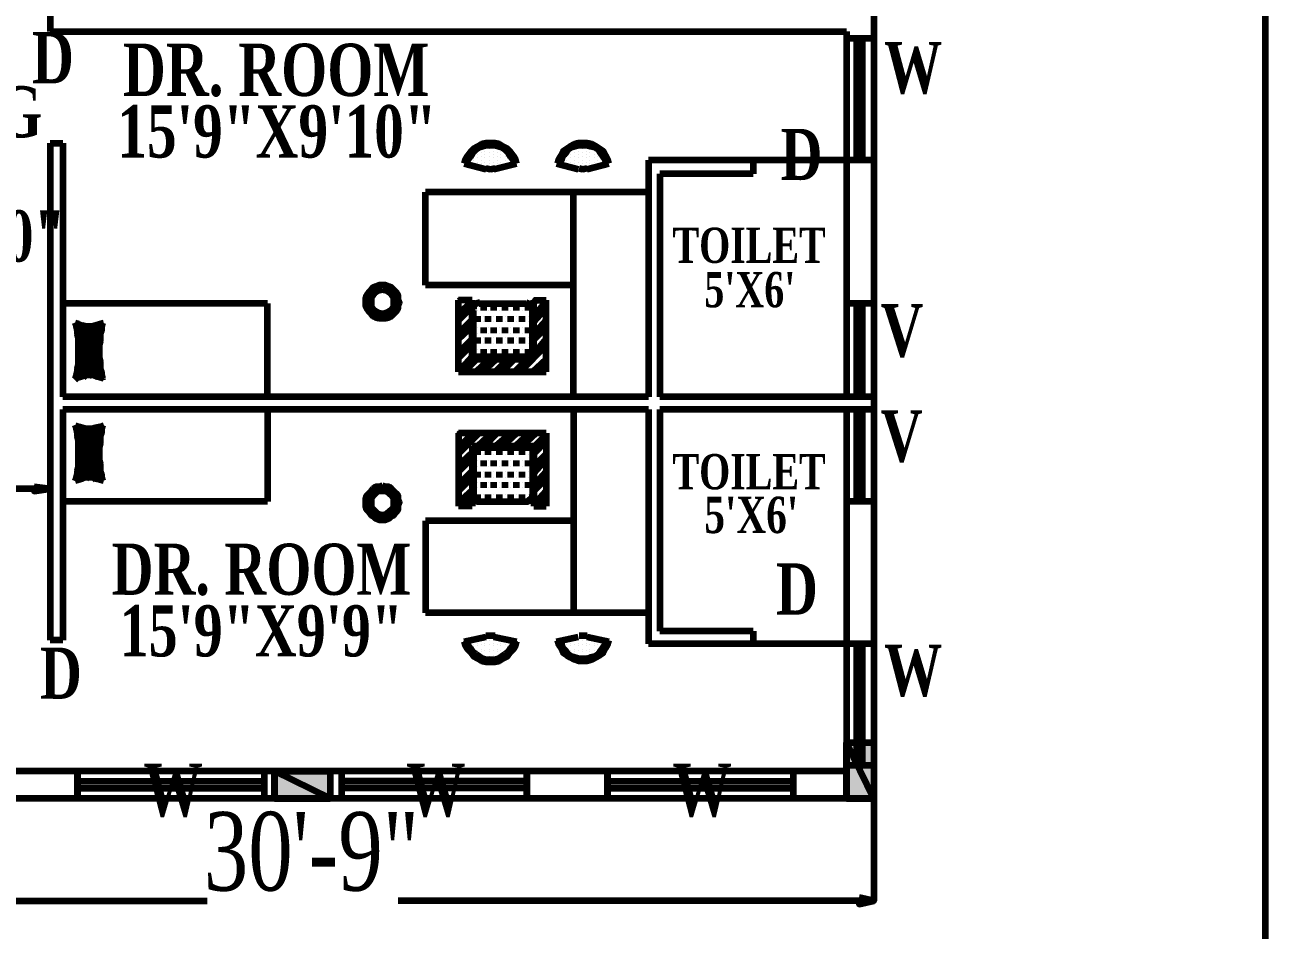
# Model space of a CAD drawing. Header units: inches. Extents: x -171 to -23, y 25 to 224.
# Drawn here: x -68.19 to -34.88, y 52.22 to 76.53 of the extents above; entities that cross this region are included whole.
import ezdxf

# ---------------------------------------------------------------- set-up
doc = ezdxf.new("R2010")
doc.units = ezdxf.units.IN
doc.header["$MEASUREMENT"] = 0
for name, color, linetype, lineweight in [('H', 7, 'CONTINUOUS', 100), ('P', 250, 'CONTINUOUS', 100), ('Text', 250, 'CONTINUOUS', 100)]:
    doc.layers.add(name, color=color, linetype=linetype, lineweight=lineweight)
doc.styles.get("Standard").update_dxf_attribs({"font": 'txt', "width": 0.75})

msp = doc.modelspace()

# ---------------------------------------------------------------- hatches: boundary and pattern name
at = {"layer": 'H', "linetype": 'Continuous'}
for color, points in [(0, [(-67.936, 64.131), (-67.936, 64.009), (-67.509, 64.07)]), (1, [(-45.391, 55.761), (-46.124, 57.258), (-46.124, 55.761), (-45.391, 55.761), (-46.124, 57.258), (-45.391, 57.258)]), (1, [(-59.994, 55.761), (-61.49, 56.494), (-61.49, 55.761), (-59.994, 55.761), (-61.49, 56.494), (-59.994, 56.494)]), (0, [(-45.788, 53.103), (-45.788, 52.92), (-45.391, 53.011)])]:
    msp.add_hatch(color=color, dxfattribs=at).paths.add_polyline_path(points)

# ---------------------------------------------------------------- linework, layer by layer
at = {"layer": 'P', "color": 0, "linetype": 'Continuous'}
for points in [[(-34.882, 224.39), (-34.882, 24.693), (-170.763, 24.693), (-170.763, 224.39)], [(-45.391, 95.169), (-45.391, 55.761)], [(-67.509, 82.796), (-67.509, 76.717), (-67.509, 76.351)], [(-67.509, 76.351), (-46.124, 76.351)], [(-46.124, 76.351), (-46.124, 72.043)], [(-46.124, 76.351), (-46.124, 75.862)], [(-45.391, 76.167), (-46.124, 76.167)], [(-45.849, 72.899), (-45.849, 76.167)], [(-45.697, 72.899), (-45.697, 76.167)], [(-67.509, 73.357), (-67.172, 73.357)], [(-67.509, 73.357), (-67.509, 66.208), (-67.509, 60.007)], [(-67.172, 73.357), (-67.172, 66.544)], [(-54.984, 72.807), (-55.014, 72.929), (-55.075, 73.021), (-55.167, 73.143), (-55.228, 73.204), (-55.35, 73.265), (-55.442, 73.326), (-55.564, 73.357), (-55.686, 73.357), (-55.808, 73.357), (-55.931, 73.326), (-56.022, 73.265), (-56.144, 73.204), (-56.205, 73.143), (-56.297, 73.021), (-56.358, 72.929), (-56.389, 72.807)], [(-55.045, 72.807), (-55.075, 72.899), (-55.136, 72.99), (-55.197, 73.082), (-55.289, 73.174), (-55.381, 73.235), (-55.472, 73.265), (-55.564, 73.296), (-55.686, 73.296), (-55.808, 73.296), (-55.9, 73.265), (-55.992, 73.235), (-56.083, 73.174), (-56.175, 73.082), (-56.236, 72.99), (-56.297, 72.899), (-56.328, 72.807)], [(-52.509, 72.807), (-52.54, 72.929), (-52.601, 73.021), (-52.662, 73.143), (-52.753, 73.204), (-52.845, 73.265), (-52.967, 73.326), (-53.089, 73.357), (-53.212, 73.357), (-53.334, 73.357), (-53.426, 73.326), (-53.548, 73.265), (-53.639, 73.204), (-53.731, 73.143), (-53.792, 73.021), (-53.853, 72.929), (-53.884, 72.807)], [(-52.57, 72.807), (-52.601, 72.899), (-52.662, 72.99), (-52.723, 73.082), (-52.784, 73.174), (-52.876, 73.235), (-52.998, 73.265), (-53.089, 73.296), (-53.212, 73.296), (-53.303, 73.296), (-53.426, 73.265), (-53.517, 73.235), (-53.609, 73.174), (-53.67, 73.082), (-53.762, 72.99), (-53.792, 72.899), (-53.823, 72.807)], [(-56.236, 72.96), (-56.236, 72.96)], [(-56.144, 73.112), (-56.144, 73.112)], [(-56.144, 72.99), (-56.144, 72.99)], [(-56.022, 73.143), (-56.022, 73.143)], [(-56.022, 73.051), (-56.022, 73.051)], [(-56.022, 72.96), (-56.022, 72.96)], [(-55.931, 73.204), (-55.931, 73.204)], [(-55.931, 73.112), (-55.931, 73.112)], [(-55.931, 72.99), (-55.931, 72.99)], [(-55.839, 73.265), (-55.839, 73.265)], [(-55.839, 73.143), (-55.839, 73.143)], [(-55.839, 73.051), (-55.839, 73.051)], [(-55.839, 72.96), (-55.839, 72.96)], [(-55.717, 73.204), (-55.717, 73.204)], [(-55.717, 73.112), (-55.717, 73.112)], [(-55.717, 72.99), (-55.717, 72.99)], [(-55.594, 73.265), (-55.594, 73.265)], [(-55.594, 73.143), (-55.594, 73.143)], [(-55.594, 73.051), (-55.594, 73.051)], [(-55.594, 72.96), (-55.594, 72.96)], [(-55.503, 73.204), (-55.503, 73.204)], [(-55.503, 73.112), (-55.503, 73.112)], [(-55.503, 72.99), (-55.503, 72.99)], [(-55.411, 73.143), (-55.411, 73.143)], [(-55.411, 73.051), (-55.411, 73.051)], [(-55.411, 72.96), (-55.411, 72.96)], [(-55.289, 73.112), (-55.289, 73.112)], [(-55.289, 72.99), (-55.289, 72.99)], [(-55.197, 72.96), (-55.197, 72.96)], [(-53.731, 72.96), (-53.731, 72.96)], [(-53.639, 73.112), (-53.639, 73.112)], [(-53.639, 72.99), (-53.639, 72.99)], [(-53.548, 73.143), (-53.548, 73.143)], [(-53.548, 73.051), (-53.548, 73.051)], [(-53.548, 72.96), (-53.548, 72.96)], [(-53.426, 73.204), (-53.426, 73.204)], [(-53.426, 73.112), (-53.426, 73.112)], [(-53.426, 72.99), (-53.426, 72.99)], [(-53.334, 73.265), (-53.334, 73.265)], [(-53.334, 73.143), (-53.334, 73.143)], [(-53.334, 73.051), (-53.334, 73.051)], [(-53.334, 72.96), (-53.334, 72.96)], [(-53.212, 73.204), (-53.212, 73.204)], [(-53.212, 73.112), (-53.212, 73.112)], [(-53.212, 72.99), (-53.212, 72.99)], [(-53.12, 73.265), (-53.12, 73.265)], [(-53.12, 73.143), (-53.12, 73.143)], [(-53.12, 73.051), (-53.12, 73.051)], [(-53.12, 72.96), (-53.12, 72.96)], [(-53.028, 73.204), (-53.028, 73.204)], [(-53.028, 73.112), (-53.028, 73.112)], [(-53.028, 72.99), (-53.028, 72.99)], [(-52.906, 73.143), (-52.906, 73.143)], [(-52.906, 73.051), (-52.906, 73.051)], [(-52.906, 72.96), (-52.906, 72.96)], [(-52.815, 73.112), (-52.815, 73.112)], [(-52.815, 72.99), (-52.815, 72.99)], [(-52.692, 72.96), (-52.692, 72.96)], [(-56.389, 72.807), (-55.808, 72.654)], [(-56.236, 72.838), (-56.236, 72.838)], [(-56.144, 72.899), (-56.144, 72.899)], [(-56.144, 72.807), (-56.144, 72.807)], [(-56.022, 72.838), (-56.022, 72.838)], [(-56.022, 72.715), (-56.022, 72.715)], [(-55.931, 72.899), (-55.931, 72.899)], [(-55.931, 72.807), (-55.931, 72.807)], [(-55.839, 72.838), (-55.839, 72.838)], [(-55.839, 72.715), (-55.839, 72.715)], [(-55.808, 72.685), (-55.686, 72.654), (-55.564, 72.685)], [(-55.717, 72.899), (-55.717, 72.899)], [(-55.717, 72.807), (-55.717, 72.807)], [(-55.717, 72.685), (-55.717, 72.685)], [(-55.594, 72.838), (-55.594, 72.838)], [(-55.594, 72.654), (-54.984, 72.807)], [(-55.594, 72.715), (-55.594, 72.715)], [(-55.503, 72.899), (-55.503, 72.899)], [(-55.503, 72.807), (-55.503, 72.807)], [(-55.503, 72.685), (-55.503, 72.685)], [(-55.411, 72.838), (-55.411, 72.838)], [(-55.411, 72.715), (-55.411, 72.715)], [(-55.289, 72.899), (-55.289, 72.899)], [(-55.289, 72.807), (-55.289, 72.807)], [(-55.197, 72.838), (-55.197, 72.838)], [(-55.106, 72.807), (-55.106, 72.807)], [(-53.914, 72.807), (-53.334, 72.654)], [(-53.731, 72.838), (-53.731, 72.838)], [(-53.639, 72.899), (-53.639, 72.899)], [(-53.639, 72.807), (-53.639, 72.807)], [(-53.548, 72.838), (-53.548, 72.838)], [(-53.548, 72.715), (-53.548, 72.715)], [(-53.426, 72.899), (-53.426, 72.899)], [(-53.426, 72.807), (-53.426, 72.807)], [(-53.334, 72.838), (-53.334, 72.838)], [(-53.334, 72.715), (-53.334, 72.715)], [(-53.303, 72.685), (-53.212, 72.654), (-53.089, 72.685)], [(-53.212, 72.899), (-53.212, 72.899)], [(-53.212, 72.807), (-53.212, 72.807)], [(-53.212, 72.685), (-53.212, 72.685)], [(-53.12, 72.838), (-53.12, 72.838)], [(-53.12, 72.715), (-53.12, 72.715)], [(-53.089, 72.654), (-52.509, 72.807)], [(-53.028, 72.899), (-53.028, 72.899)], [(-53.028, 72.807), (-53.028, 72.807)], [(-53.028, 72.685), (-53.028, 72.685)], [(-52.906, 72.838), (-52.906, 72.838)], [(-52.906, 72.715), (-52.906, 72.715)], [(-52.815, 72.899), (-52.815, 72.899)], [(-52.815, 72.807), (-52.815, 72.807)], [(-52.692, 72.838), (-52.692, 72.838)], [(-52.601, 72.807), (-52.601, 72.807)], [(-46.124, 72.899), (-51.44, 72.899)], [(-51.44, 72.899), (-51.44, 66.544)], [(-48.629, 72.899), (-48.629, 72.532)], [(-46.124, 72.899), (-46.124, 66.544)], [(-45.391, 72.899), (-46.124, 72.899)], [(-48.629, 72.532), (-51.134, 72.532)], [(-51.134, 72.532), (-51.134, 66.544)], [(-51.44, 72.043), (-57.427, 72.043)], [(-57.427, 69.538), (-57.427, 72.043)], [(-53.456, 66.544), (-53.456, 72.043)], [(-58.588, 69.538), (-58.68, 69.538), (-58.772, 69.508), (-58.833, 69.477), (-58.894, 69.416), (-58.955, 69.355), (-59.016, 69.263), (-59.046, 69.172), (-59.046, 69.08), (-59.046, 68.988), (-59.016, 68.927), (-58.955, 68.836), (-58.894, 68.775), (-58.833, 68.713), (-58.772, 68.683), (-58.68, 68.652), (-58.588, 68.652), (-58.497, 68.652), (-58.405, 68.683), (-58.344, 68.713), (-58.283, 68.775), (-58.222, 68.836), (-58.161, 68.927), (-58.161, 68.988), (-58.13, 69.08), (-58.161, 69.172), (-58.161, 69.263), (-58.222, 69.355), (-58.283, 69.416), (-58.344, 69.477), (-58.405, 69.508), (-58.497, 69.538), (-58.588, 69.538)], [(-58.588, 69.416), (-58.71, 69.386), (-58.802, 69.324), (-58.894, 69.202), (-58.894, 69.08), (-58.894, 68.958), (-58.802, 68.866), (-58.71, 68.805), (-58.588, 68.775), (-58.466, 68.805), (-58.374, 68.866), (-58.283, 68.958), (-58.283, 69.08), (-58.283, 69.202), (-58.374, 69.324), (-58.466, 69.386), (-58.588, 69.416)], [(-53.456, 69.538), (-57.427, 69.538)], [(-61.674, 69.049), (-67.172, 69.049)], [(-61.674, 66.544), (-61.674, 69.049)], [(-56.541, 67.217), (-56.541, 69.141)], [(-56.175, 69.141), (-56.541, 69.141)], [(-56.175, 67.553), (-56.175, 69.141)], [(-55.961, 69.08), (-56.053, 69.049), (-56.114, 69.019), (-56.144, 68.958), (-56.144, 68.897)], [(-55.992, 69.049), (-54.739, 69.049)], [(-54.922, 69.049), (-54.739, 69.049)], [(-54.556, 68.897), (-54.556, 68.958), (-54.617, 69.019), (-54.678, 69.049), (-54.739, 69.08)], [(-54.525, 67.553), (-54.525, 69.141)], [(-54.525, 69.141), (-54.189, 69.141)], [(-54.189, 67.217), (-54.189, 69.141)], [(-45.391, 69.049), (-46.124, 69.049)], [(-45.849, 66.544), (-45.849, 69.049)], [(-45.697, 66.544), (-45.697, 69.049)], [(-56.144, 67.614), (-56.144, 68.866)], [(-54.556, 67.614), (-54.556, 68.866)], [(-66.836, 68.53), (-66.745, 68.5), (-66.653, 68.469), (-66.562, 68.438), (-66.47, 68.438), (-66.378, 68.438), (-66.287, 68.469), (-66.164, 68.5), (-66.073, 68.53)], [(-66.836, 67.033), (-66.806, 67.125), (-66.775, 67.217), (-66.775, 67.308), (-66.745, 67.4), (-66.745, 67.491), (-66.745, 67.583), (-66.745, 67.675), (-66.745, 67.766), (-66.745, 67.858), (-66.745, 67.95), (-66.745, 68.041), (-66.745, 68.133), (-66.775, 68.225), (-66.775, 68.316), (-66.806, 68.438), (-66.836, 68.53)], [(-66.836, 68.5), (-66.836, 68.5)], [(-66.836, 68.377), (-66.714, 68.469)], [(-66.806, 68.255), (-66.592, 68.438)], [(-66.775, 67.828), (-66.103, 68.5)], [(-66.775, 67.98), (-66.287, 68.438)], [(-66.775, 68.102), (-66.439, 68.438)], [(-66.775, 67.705), (-66.134, 68.316)], [(-66.103, 68.53), (-66.134, 68.438), (-66.134, 68.316), (-66.164, 68.225), (-66.164, 68.133), (-66.164, 68.041), (-66.195, 67.95), (-66.195, 67.858), (-66.195, 67.766), (-66.195, 67.675), (-66.195, 67.583), (-66.164, 67.491), (-66.164, 67.4), (-66.164, 67.308), (-66.134, 67.217), (-66.134, 67.125), (-66.103, 67.033)], [(-66.775, 67.553), (-66.164, 68.133)], [(-66.775, 67.369), (-66.164, 67.98)], [(-66.836, 67.003), (-66.195, 67.675)], [(-66.806, 67.186), (-66.195, 67.828)], [(-66.623, 67.064), (-66.164, 67.553)], [(-66.47, 67.094), (-66.164, 67.4)], [(-56.175, 67.553), (-54.525, 67.553)], [(-54.556, 67.614), (-56.144, 67.614)], [(-66.073, 67.033), (-66.164, 67.064), (-66.287, 67.094), (-66.378, 67.125), (-66.47, 67.125), (-66.562, 67.125), (-66.653, 67.094), (-66.745, 67.064), (-66.836, 67.033)], [(-66.317, 67.094), (-66.134, 67.278)], [(-66.225, 67.064), (-66.134, 67.155)], [(-66.103, 67.003), (-66.103, 67.033)], [(-54.189, 67.217), (-56.541, 67.217)], [(-56.541, 67.217), (-54.189, 67.217)], [(-51.44, 66.544), (-67.172, 66.544)], [(-46.124, 66.544), (-51.134, 66.544)], [(-45.391, 66.544), (-46.124, 66.544)], [(-51.44, 66.208), (-67.172, 66.208)], [(-67.172, 66.208), (-67.172, 60.007)], [(-61.674, 66.208), (-61.674, 63.734)], [(-53.456, 66.208), (-53.456, 60.74)], [(-51.44, 66.208), (-51.44, 59.915)], [(-46.124, 66.208), (-51.134, 66.208)], [(-51.134, 66.208), (-51.134, 60.251)], [(-46.124, 66.208), (-46.124, 60.251)], [(-46.124, 66.208), (-46.124, 59.915)], [(-45.391, 66.208), (-46.124, 66.208)], [(-45.849, 63.734), (-45.849, 66.208)], [(-45.697, 63.734), (-45.697, 66.208)], [(-66.836, 65.781), (-66.745, 65.75), (-66.653, 65.72), (-66.562, 65.689), (-66.47, 65.689), (-66.378, 65.689), (-66.287, 65.72), (-66.164, 65.75), (-66.073, 65.781)], [(-66.836, 64.284), (-66.806, 64.376), (-66.775, 64.467), (-66.775, 64.559), (-66.745, 64.65), (-66.745, 64.742), (-66.745, 64.834), (-66.745, 64.925), (-66.745, 65.017), (-66.745, 65.109), (-66.745, 65.2), (-66.745, 65.292), (-66.745, 65.384), (-66.775, 65.475), (-66.775, 65.567), (-66.806, 65.689), (-66.836, 65.781)], [(-66.836, 65.75), (-66.195, 65.109)], [(-66.623, 65.689), (-66.164, 65.231)], [(-66.47, 65.659), (-66.164, 65.384)], [(-66.317, 65.689), (-66.134, 65.506)], [(-66.225, 65.72), (-66.134, 65.628)], [(-66.103, 65.781), (-66.134, 65.689), (-66.134, 65.567), (-66.164, 65.475), (-66.164, 65.384), (-66.164, 65.292), (-66.195, 65.2), (-66.195, 65.109), (-66.195, 65.017), (-66.195, 64.925), (-66.195, 64.834), (-66.164, 64.742), (-66.164, 64.65), (-66.164, 64.559), (-66.134, 64.467), (-66.134, 64.376), (-66.103, 64.284)], [(-66.103, 65.75), (-66.103, 65.75)], [(-66.806, 65.567), (-66.195, 64.956)], [(-66.775, 65.414), (-66.164, 64.803)], [(-56.541, 65.567), (-56.541, 63.612)], [(-54.189, 65.567), (-56.541, 65.567)], [(-54.189, 65.567), (-54.189, 63.612)], [(-66.775, 65.261), (-66.164, 64.65)], [(-66.775, 65.109), (-66.134, 64.467)], [(-66.775, 64.956), (-66.103, 64.284)], [(-56.175, 65.231), (-54.525, 65.231)], [(-56.175, 65.231), (-56.175, 63.612)], [(-56.144, 65.17), (-56.144, 63.917)], [(-54.556, 65.17), (-56.144, 65.17)], [(-54.556, 65.17), (-54.556, 63.917)], [(-54.525, 65.231), (-54.525, 63.612)], [(-66.775, 64.803), (-66.287, 64.314)], [(-66.775, 64.681), (-66.439, 64.345)], [(-66.836, 64.406), (-66.714, 64.314)], [(-66.073, 64.284), (-66.164, 64.314), (-66.287, 64.345), (-66.378, 64.376), (-66.47, 64.376), (-66.562, 64.376), (-66.653, 64.345), (-66.745, 64.314), (-66.836, 64.284)], [(-66.806, 64.559), (-66.592, 64.345)], [(-67.936, 64.07), (-69.8, 64.07)], [(-67.936, 64.131), (-67.936, 64.009), (-67.509, 64.07), (-67.936, 64.131)], [(-67.509, 64.223), (-67.509, 64.07)], [(-66.836, 64.284), (-66.836, 64.284)], [(-58.588, 64.162), (-58.68, 64.131), (-58.772, 64.131), (-58.833, 64.07), (-58.894, 64.009), (-58.955, 63.948), (-59.016, 63.887), (-59.046, 63.795), (-59.046, 63.703), (-59.046, 63.612), (-59.016, 63.52), (-58.955, 63.459), (-58.894, 63.367), (-58.833, 63.337), (-58.772, 63.276), (-58.68, 63.245), (-58.588, 63.245), (-58.497, 63.245), (-58.405, 63.276), (-58.344, 63.337), (-58.283, 63.367), (-58.222, 63.459), (-58.161, 63.52), (-58.161, 63.612), (-58.13, 63.703), (-58.161, 63.795), (-58.161, 63.887), (-58.222, 63.948), (-58.283, 64.009), (-58.344, 64.07), (-58.405, 64.131), (-58.497, 64.131), (-58.588, 64.162)], [(-58.588, 64.009), (-58.71, 64.009), (-58.802, 63.917), (-58.894, 63.826), (-58.894, 63.703), (-58.894, 63.581), (-58.802, 63.49), (-58.71, 63.398), (-58.588, 63.367), (-58.466, 63.398), (-58.374, 63.49), (-58.283, 63.581), (-58.283, 63.703), (-58.283, 63.826), (-58.374, 63.917), (-58.466, 64.009), (-58.588, 64.009)], [(-61.674, 63.734), (-67.172, 63.734)], [(-56.144, 63.917), (-56.144, 63.856), (-56.114, 63.795), (-56.053, 63.734), (-55.961, 63.734)], [(-55.992, 63.734), (-54.739, 63.734)], [(-54.922, 63.734), (-54.739, 63.734)], [(-54.739, 63.734), (-54.678, 63.734), (-54.617, 63.795), (-54.556, 63.856), (-54.556, 63.917)], [(-45.391, 63.734), (-46.124, 63.734)], [(-56.175, 63.612), (-56.541, 63.612)], [(-54.525, 63.612), (-54.189, 63.612)], [(-53.456, 63.215), (-57.427, 63.215)], [(-57.427, 63.215), (-57.427, 60.74)], [(-51.44, 60.74), (-57.427, 60.74)], [(-67.172, 60.007), (-67.509, 60.007)], [(-56.389, 59.976), (-55.808, 60.099)], [(-56.389, 59.976), (-56.358, 59.854), (-56.297, 59.763), (-56.205, 59.671), (-56.144, 59.579), (-56.022, 59.518), (-55.931, 59.457), (-55.808, 59.427), (-55.686, 59.427), (-55.564, 59.427), (-55.442, 59.457), (-55.35, 59.518), (-55.228, 59.579), (-55.167, 59.671), (-55.075, 59.763), (-55.014, 59.854), (-54.984, 59.976)], [(-56.328, 60.007), (-56.297, 59.885), (-56.236, 59.793), (-56.175, 59.702), (-56.083, 59.64), (-55.992, 59.579), (-55.9, 59.518), (-55.808, 59.488), (-55.686, 59.488), (-55.564, 59.488), (-55.472, 59.518), (-55.381, 59.579), (-55.289, 59.64), (-55.197, 59.702), (-55.136, 59.793), (-55.075, 59.885), (-55.045, 60.007)], [(-56.144, 60.007), (-56.144, 60.007)], [(-56.022, 60.038), (-56.022, 60.038)], [(-55.931, 60.007), (-55.931, 60.007)], [(-55.839, 60.038), (-55.839, 60.038)], [(-55.564, 60.129), (-55.686, 60.129), (-55.808, 60.129)], [(-55.717, 60.068), (-55.717, 60.068)], [(-55.717, 60.007), (-55.717, 60.007)], [(-55.594, 60.099), (-54.984, 59.976)], [(-55.594, 60.038), (-55.594, 60.038)], [(-55.503, 60.068), (-55.503, 60.068)], [(-55.503, 60.007), (-55.503, 60.007)], [(-55.411, 60.038), (-55.411, 60.038)], [(-55.289, 60.007), (-55.289, 60.007)], [(-55.106, 60.007), (-55.106, 60.007)], [(-53.914, 59.976), (-53.334, 60.099)], [(-53.884, 60.007), (-53.853, 59.885), (-53.792, 59.793), (-53.731, 59.671), (-53.639, 59.61), (-53.548, 59.549), (-53.426, 59.488), (-53.334, 59.457), (-53.212, 59.457), (-53.089, 59.457), (-52.967, 59.488), (-52.845, 59.549), (-52.753, 59.61), (-52.662, 59.671), (-52.601, 59.793), (-52.54, 59.885), (-52.509, 60.007)], [(-53.823, 60.007), (-53.792, 59.915), (-53.762, 59.824), (-53.67, 59.732), (-53.609, 59.64), (-53.517, 59.579), (-53.426, 59.549), (-53.303, 59.518), (-53.212, 59.518), (-53.089, 59.518), (-52.998, 59.549), (-52.876, 59.579), (-52.784, 59.64), (-52.723, 59.732), (-52.662, 59.824), (-52.601, 59.915), (-52.57, 60.007)], [(-53.639, 60.007), (-53.639, 60.007)], [(-53.548, 60.038), (-53.548, 60.038)], [(-53.426, 60.007), (-53.426, 60.007)], [(-53.334, 60.038), (-53.334, 60.038)], [(-53.089, 60.129), (-53.212, 60.129), (-53.303, 60.129)], [(-53.212, 60.068), (-53.212, 60.068)], [(-53.212, 60.007), (-53.212, 60.007)], [(-53.12, 60.038), (-53.12, 60.038)], [(-53.089, 60.099), (-52.509, 59.976)], [(-53.028, 60.068), (-53.028, 60.068)], [(-53.028, 60.007), (-53.028, 60.007)], [(-52.906, 60.038), (-52.906, 60.038)], [(-52.815, 60.007), (-52.815, 60.007)], [(-52.601, 60.007), (-52.601, 60.007)], [(-48.629, 60.251), (-51.134, 60.251)], [(-48.629, 60.251), (-48.629, 59.915)], [(-46.124, 60.16), (-46.124, 55.852)], [(-56.236, 59.915), (-56.236, 59.915)], [(-56.236, 59.854), (-56.236, 59.854)], [(-56.144, 59.885), (-56.144, 59.885)], [(-56.144, 59.763), (-56.144, 59.763)], [(-56.144, 59.702), (-56.144, 59.702)], [(-56.022, 59.915), (-56.022, 59.915)], [(-56.022, 59.854), (-56.022, 59.854)], [(-56.022, 59.732), (-56.022, 59.732)], [(-55.931, 59.885), (-55.931, 59.885)], [(-55.931, 59.763), (-55.931, 59.763)], [(-55.931, 59.702), (-55.931, 59.702)], [(-55.839, 59.915), (-55.839, 59.915)], [(-55.839, 59.854), (-55.839, 59.854)], [(-55.839, 59.732), (-55.839, 59.732)], [(-55.717, 59.885), (-55.717, 59.885)], [(-55.717, 59.763), (-55.717, 59.763)], [(-55.717, 59.702), (-55.717, 59.702)], [(-55.594, 59.915), (-55.594, 59.915)], [(-55.594, 59.854), (-55.594, 59.854)], [(-55.594, 59.732), (-55.594, 59.732)], [(-55.503, 59.885), (-55.503, 59.885)], [(-55.503, 59.763), (-55.503, 59.763)], [(-55.503, 59.702), (-55.503, 59.702)], [(-55.411, 59.915), (-55.411, 59.915)], [(-55.411, 59.854), (-55.411, 59.854)], [(-55.411, 59.732), (-55.411, 59.732)], [(-55.289, 59.885), (-55.289, 59.885)], [(-55.289, 59.763), (-55.289, 59.763)], [(-55.289, 59.702), (-55.289, 59.702)], [(-55.197, 59.915), (-55.197, 59.915)], [(-55.197, 59.854), (-55.197, 59.854)], [(-53.731, 59.915), (-53.731, 59.915)], [(-53.731, 59.854), (-53.731, 59.854)], [(-53.639, 59.885), (-53.639, 59.885)], [(-53.639, 59.763), (-53.639, 59.763)], [(-53.639, 59.702), (-53.639, 59.702)], [(-53.548, 59.915), (-53.548, 59.915)], [(-53.548, 59.854), (-53.548, 59.854)], [(-53.548, 59.732), (-53.548, 59.732)], [(-53.426, 59.885), (-53.426, 59.885)], [(-53.426, 59.763), (-53.426, 59.763)], [(-53.426, 59.702), (-53.426, 59.702)], [(-53.334, 59.915), (-53.334, 59.915)], [(-53.334, 59.854), (-53.334, 59.854)], [(-53.334, 59.732), (-53.334, 59.732)], [(-53.212, 59.885), (-53.212, 59.885)], [(-53.212, 59.763), (-53.212, 59.763)], [(-53.212, 59.702), (-53.212, 59.702)], [(-53.12, 59.915), (-53.12, 59.915)], [(-53.12, 59.854), (-53.12, 59.854)], [(-53.12, 59.732), (-53.12, 59.732)], [(-53.028, 59.885), (-53.028, 59.885)], [(-53.028, 59.763), (-53.028, 59.763)], [(-53.028, 59.702), (-53.028, 59.702)], [(-52.906, 59.915), (-52.906, 59.915)], [(-52.906, 59.854), (-52.906, 59.854)], [(-52.906, 59.732), (-52.906, 59.732)], [(-52.815, 59.885), (-52.815, 59.885)], [(-52.815, 59.763), (-52.815, 59.763)], [(-52.815, 59.702), (-52.815, 59.702)], [(-52.692, 59.915), (-52.692, 59.915)], [(-52.692, 59.854), (-52.692, 59.854)], [(-46.124, 59.915), (-51.44, 59.915)], [(-46.124, 59.915), (-46.124, 57.258)], [(-45.391, 59.915), (-46.124, 59.915)], [(-45.849, 56.647), (-45.849, 59.915)], [(-45.697, 56.647), (-45.697, 59.915)], [(-56.022, 59.61), (-56.022, 59.61)], [(-55.931, 59.579), (-55.931, 59.579)], [(-55.839, 59.61), (-55.839, 59.61)], [(-55.839, 59.518), (-55.839, 59.518)], [(-55.717, 59.579), (-55.717, 59.579)], [(-55.594, 59.61), (-55.594, 59.61)], [(-55.594, 59.518), (-55.594, 59.518)], [(-55.503, 59.579), (-55.503, 59.579)], [(-55.411, 59.61), (-55.411, 59.61)], [(-53.548, 59.61), (-53.548, 59.61)], [(-53.426, 59.579), (-53.426, 59.579)], [(-53.334, 59.61), (-53.334, 59.61)], [(-53.334, 59.518), (-53.334, 59.518)], [(-53.212, 59.579), (-53.212, 59.579)], [(-53.12, 59.61), (-53.12, 59.61)], [(-53.12, 59.518), (-53.12, 59.518)], [(-53.028, 59.579), (-53.028, 59.579)], [(-52.906, 59.61), (-52.906, 59.61)], [(-45.391, 56.647), (-46.124, 56.647)], [(-67.509, 56.494), (-76.826, 56.494)], [(-46.124, 56.494), (-67.509, 56.494)], [(-66.775, 55.761), (-66.775, 56.494), (-66.775, 55.761)], [(-61.765, 56.494), (-61.765, 55.761)], [(-59.688, 56.494), (-59.688, 55.761)], [(-54.709, 55.761), (-54.709, 56.494), (-54.709, 55.761)], [(-52.54, 55.761), (-52.54, 56.494), (-52.54, 55.761)], [(-47.56, 56.494), (-47.56, 55.761)], [(-66.775, 56.219), (-61.765, 56.219)], [(-66.775, 56.036), (-61.765, 56.036)], [(-54.709, 56.219), (-59.688, 56.219)], [(-54.709, 56.036), (-59.688, 56.036)], [(-52.54, 56.219), (-47.56, 56.219)], [(-52.54, 56.036), (-47.56, 56.036)], [(-45.391, 56.25), (-45.391, 53.011)], [(-45.391, 55.761), (-76.826, 55.761)], [(-59.688, 55.761), (-61.765, 55.761)], [(-46.124, 55.761), (-60.36, 55.761)], [(-75.634, 53.011), (-63.293, 53.011)], [(-45.788, 53.011), (-58.161, 53.011)], [(-45.788, 53.103), (-45.788, 52.92), (-45.391, 53.011), (-45.788, 53.103)]]:
    msp.add_lwpolyline(points, dxfattribs=at)
at = {"layer": 'P', "color": 6, "linetype": 'Continuous'}
for points in [[(-56.48, 69.141), (-56.541, 69.111)], [(-56.175, 69.111), (-56.541, 68.775)], [(-56.175, 68.958), (-56.541, 68.591)], [(-54.464, 69.141), (-54.525, 69.08)], [(-54.189, 69.111), (-54.525, 68.713)], [(-56.175, 68.622), (-56.541, 68.255)], [(-54.189, 68.927), (-54.525, 68.561)], [(-56.175, 68.438), (-56.541, 68.102)], [(-54.189, 68.591), (-54.525, 68.225)], [(-54.189, 68.408), (-54.525, 68.072)], [(-56.175, 68.102), (-56.541, 67.736)], [(-56.175, 67.95), (-56.541, 67.583)], [(-54.189, 68.102), (-54.525, 67.705)], [(-54.189, 67.919), (-54.892, 67.217)], [(-56.175, 67.614), (-56.541, 67.217)], [(-56.053, 67.553), (-56.389, 67.217)], [(-55.717, 67.553), (-56.083, 67.217)], [(-55.533, 67.553), (-55.9, 67.217)], [(-55.228, 67.553), (-55.564, 67.217)], [(-55.045, 67.553), (-55.381, 67.217)], [(-54.709, 67.553), (-55.045, 67.217)], [(-54.189, 67.553), (-54.556, 67.217)], [(-54.189, 67.4), (-54.373, 67.217)], [(-55.992, 65.567), (-56.541, 65.017)], [(-56.511, 65.567), (-56.541, 65.536)], [(-56.144, 65.567), (-56.541, 65.2)], [(-55.656, 65.567), (-56.022, 65.231)], [(-55.503, 65.567), (-55.839, 65.231)], [(-55.136, 65.567), (-55.533, 65.231)], [(-54.984, 65.567), (-55.35, 65.231)], [(-54.647, 65.567), (-55.014, 65.231)], [(-54.464, 65.567), (-54.831, 65.231)], [(-54.189, 65.536), (-54.525, 65.2)], [(-54.189, 65.353), (-54.525, 65.017)], [(-56.175, 65.048), (-56.541, 64.712)], [(-54.189, 65.017), (-54.525, 64.681)], [(-56.175, 64.895), (-56.541, 64.528)], [(-54.189, 64.864), (-54.525, 64.498)], [(-56.175, 64.559), (-56.541, 64.192)], [(-56.175, 64.376), (-56.541, 64.009)], [(-54.189, 64.528), (-54.525, 64.162)], [(-54.189, 64.345), (-54.525, 64.009)], [(-56.175, 64.039), (-56.541, 63.703)], [(-54.189, 64.009), (-54.525, 63.642)], [(-56.175, 63.856), (-56.419, 63.612)], [(-54.189, 63.856), (-54.403, 63.612)]]:
    msp.add_lwpolyline(points, dxfattribs=at)
at = {"layer": 'P', "color": 5, "linetype": 'Continuous'}
for points in [[(-56.022, 69.019), (-56.022, 69.019)], [(-55.869, 68.866), (-55.869, 69.019)], [(-55.747, 69.019), (-55.747, 69.019)], [(-55.594, 68.866), (-55.594, 69.019)], [(-55.442, 69.019), (-55.442, 69.019)], [(-55.289, 68.866), (-55.289, 69.019)], [(-55.136, 69.019), (-55.136, 69.019)], [(-54.984, 68.866), (-54.984, 69.019)], [(-54.831, 69.019), (-54.831, 69.019)], [(-54.678, 68.866), (-54.678, 69.019)], [(-56.022, 68.866), (-56.022, 68.866)], [(-56.022, 68.561), (-56.022, 68.713)], [(-55.869, 68.713), (-55.869, 68.713)], [(-55.747, 68.866), (-55.747, 68.866)], [(-55.747, 68.561), (-55.747, 68.713)], [(-55.594, 68.713), (-55.594, 68.713)], [(-55.442, 68.866), (-55.442, 68.866)], [(-55.442, 68.561), (-55.442, 68.713)], [(-55.289, 68.713), (-55.289, 68.713)], [(-55.136, 68.866), (-55.136, 68.866)], [(-55.136, 68.561), (-55.136, 68.713)], [(-54.984, 68.713), (-54.984, 68.713)], [(-54.831, 68.866), (-54.831, 68.866)], [(-54.831, 68.561), (-54.831, 68.713)], [(-54.678, 68.713), (-54.678, 68.713)], [(-56.022, 68.408), (-56.022, 68.408)], [(-55.869, 68.561), (-55.869, 68.561)], [(-55.869, 68.255), (-55.869, 68.408)], [(-55.747, 68.408), (-55.747, 68.408)], [(-55.594, 68.561), (-55.594, 68.561)], [(-55.594, 68.255), (-55.594, 68.408)], [(-55.442, 68.408), (-55.442, 68.408)], [(-55.289, 68.561), (-55.289, 68.561)], [(-55.289, 68.255), (-55.289, 68.408)], [(-55.136, 68.408), (-55.136, 68.408)], [(-54.984, 68.561), (-54.984, 68.561)], [(-54.984, 68.255), (-54.984, 68.408)], [(-54.831, 68.408), (-54.831, 68.408)], [(-54.678, 68.561), (-54.678, 68.561)], [(-54.678, 68.255), (-54.678, 68.408)], [(-56.022, 68.255), (-56.022, 68.255)], [(-56.022, 67.98), (-56.022, 68.133)], [(-55.869, 68.133), (-55.869, 68.133)], [(-55.869, 67.98), (-55.869, 67.98)], [(-55.747, 68.255), (-55.747, 68.255)], [(-55.747, 67.98), (-55.747, 68.133)], [(-55.594, 68.133), (-55.594, 68.133)], [(-55.594, 67.98), (-55.594, 67.98)], [(-55.442, 68.255), (-55.442, 68.255)], [(-55.442, 67.98), (-55.442, 68.133)], [(-55.289, 68.133), (-55.289, 68.133)], [(-55.289, 67.98), (-55.289, 67.98)], [(-55.136, 68.255), (-55.136, 68.255)], [(-55.136, 67.98), (-55.136, 68.133)], [(-54.984, 68.133), (-54.984, 68.133)], [(-54.984, 67.98), (-54.984, 67.98)], [(-54.831, 68.255), (-54.831, 68.255)], [(-54.831, 67.98), (-54.831, 68.133)], [(-54.678, 68.133), (-54.678, 68.133)], [(-54.678, 67.98), (-54.678, 67.98)], [(-56.022, 67.828), (-56.022, 67.828)], [(-56.022, 67.675), (-56.022, 67.675)], [(-55.869, 67.675), (-55.869, 67.828)], [(-55.747, 67.828), (-55.747, 67.828)], [(-55.747, 67.675), (-55.747, 67.675)], [(-55.594, 67.675), (-55.594, 67.828)], [(-55.442, 67.828), (-55.442, 67.828)], [(-55.442, 67.675), (-55.442, 67.675)], [(-55.289, 67.675), (-55.289, 67.828)], [(-55.136, 67.828), (-55.136, 67.828)], [(-55.136, 67.675), (-55.136, 67.675)], [(-54.984, 67.675), (-54.984, 67.828)], [(-54.831, 67.828), (-54.831, 67.828)], [(-54.831, 67.675), (-54.831, 67.675)], [(-54.678, 67.675), (-54.678, 67.828)], [(-56.022, 64.986), (-56.022, 65.109)], [(-55.869, 65.109), (-55.869, 65.109)], [(-55.869, 64.986), (-55.869, 64.986)], [(-55.747, 64.986), (-55.747, 65.109)], [(-55.594, 65.109), (-55.594, 65.109)], [(-55.594, 64.986), (-55.594, 64.986)], [(-55.442, 64.986), (-55.442, 65.109)], [(-55.289, 65.109), (-55.289, 65.109)], [(-55.289, 64.986), (-55.289, 64.986)], [(-55.136, 64.986), (-55.136, 65.109)], [(-54.984, 65.109), (-54.984, 65.109)], [(-54.984, 64.986), (-54.984, 64.986)], [(-54.831, 64.986), (-54.831, 65.109)], [(-54.678, 65.109), (-54.678, 65.109)], [(-54.678, 64.986), (-54.678, 64.986)], [(-56.022, 64.834), (-56.022, 64.834)], [(-56.022, 64.681), (-56.022, 64.681)], [(-55.869, 64.681), (-55.869, 64.834)], [(-55.747, 64.834), (-55.747, 64.834)], [(-55.747, 64.681), (-55.747, 64.681)], [(-55.594, 64.681), (-55.594, 64.834)], [(-55.442, 64.834), (-55.442, 64.834)], [(-55.442, 64.681), (-55.442, 64.681)], [(-55.289, 64.681), (-55.289, 64.834)], [(-55.136, 64.834), (-55.136, 64.834)], [(-55.136, 64.681), (-55.136, 64.681)], [(-54.984, 64.681), (-54.984, 64.834)], [(-54.831, 64.834), (-54.831, 64.834)], [(-54.831, 64.681), (-54.831, 64.681)], [(-54.678, 64.681), (-54.678, 64.834)], [(-56.022, 64.376), (-56.022, 64.528)], [(-55.869, 64.528), (-55.869, 64.528)], [(-55.869, 64.376), (-55.869, 64.376)], [(-55.747, 64.376), (-55.747, 64.528)], [(-55.594, 64.528), (-55.594, 64.528)], [(-55.594, 64.376), (-55.594, 64.376)], [(-55.442, 64.376), (-55.442, 64.528)], [(-55.289, 64.528), (-55.289, 64.528)], [(-55.289, 64.376), (-55.289, 64.376)], [(-55.136, 64.376), (-55.136, 64.528)], [(-54.984, 64.528), (-54.984, 64.528)], [(-54.984, 64.376), (-54.984, 64.376)], [(-54.831, 64.376), (-54.831, 64.528)], [(-54.678, 64.528), (-54.678, 64.528)], [(-54.678, 64.376), (-54.678, 64.376)], [(-56.022, 64.253), (-56.022, 64.253)], [(-56.022, 64.101), (-56.022, 64.101)], [(-55.869, 64.101), (-55.869, 64.253)], [(-55.747, 64.253), (-55.747, 64.253)], [(-55.747, 64.101), (-55.747, 64.101)], [(-55.594, 64.101), (-55.594, 64.253)], [(-55.442, 64.253), (-55.442, 64.253)], [(-55.442, 64.101), (-55.442, 64.101)], [(-55.289, 64.101), (-55.289, 64.253)], [(-55.136, 64.253), (-55.136, 64.253)], [(-55.136, 64.101), (-55.136, 64.101)], [(-54.984, 64.101), (-54.984, 64.253)], [(-54.831, 64.253), (-54.831, 64.253)], [(-54.831, 64.101), (-54.831, 64.101)], [(-54.678, 64.101), (-54.678, 64.253)], [(-56.022, 63.765), (-56.022, 63.917)], [(-55.869, 63.917), (-55.869, 63.917)], [(-55.869, 63.765), (-55.869, 63.765)], [(-55.747, 63.765), (-55.747, 63.917)], [(-55.594, 63.917), (-55.594, 63.917)], [(-55.594, 63.765), (-55.594, 63.765)], [(-55.442, 63.765), (-55.442, 63.917)], [(-55.289, 63.917), (-55.289, 63.917)], [(-55.289, 63.765), (-55.289, 63.765)], [(-55.136, 63.765), (-55.136, 63.917)], [(-54.984, 63.917), (-54.984, 63.917)], [(-54.984, 63.765), (-54.984, 63.765)], [(-54.831, 63.765), (-54.831, 63.917)], [(-54.678, 63.917), (-54.678, 63.917)], [(-54.678, 63.765), (-54.678, 63.765)]]:
    msp.add_lwpolyline(points, dxfattribs=at)
at = {"layer": 'P', "color": 1, "linetype": 'Continuous'}
for points in [[(-46.124, 55.761), (-45.391, 55.761), (-46.124, 57.258), (-46.124, 55.761)], [(-45.391, 55.761), (-46.124, 57.258), (-45.391, 57.258), (-45.391, 55.761)], [(-46.124, 57.258), (-45.391, 57.258), (-45.391, 55.761), (-46.124, 55.761), (-46.124, 57.258)], [(-61.49, 55.761), (-59.994, 55.761), (-61.49, 56.494), (-61.49, 55.761)], [(-59.994, 55.761), (-61.49, 56.494), (-59.994, 56.494), (-59.994, 55.761)], [(-61.49, 56.494), (-59.994, 56.494), (-59.994, 55.761), (-61.49, 55.761), (-61.49, 56.494)]]:
    msp.add_lwpolyline(points, dxfattribs=at)

# ---------------------------------------------------------------- texts
at = {"layer": 'Text', "color": 0, "linetype": 'Continuous', "attachment_point": 4}
for s, insert, char_height, width in [('{\\fTimes|b1|i0|c1|p15;D}', (-67.997, 75.648), 1.3747, 1.49689), ('{\\fTimes|b1|i0|c1|p15;DR. ROOM}', (-65.553, 75.312), 1.40524, 11.79184), ('{\\fTimes|b1|i0|c1|p15;W}', (-45.116, 75.373), 1.3747, 1.46634), ('{\\fTimes|b1|i0|c1|p15;WAITING}', (-74.993, 74.182), 1.3747, 10.32549), ('{\\fTimes|b1|i0|c1|p15;15\'9"X9\'10"}', (-65.706, 73.662), 1.40524, 16.19086), ('{\\fTimes|b1|i0|c1|p15;D}', (-47.896, 73.051), 1.3747, 1.46634), ('{\\fTimes|b1|i0|c1|p15;8\'7"X60\'10"}', (-75.482, 70.852), 1.3747, 16.22141), ('{\\fTimes|b1|i0|c1|p15;TOILET}', (-50.798, 70.607), 0.94701, 6.3236), ("{\\fTimes|b1|i0|c1|p15;5'X6'}", (-49.943, 69.416), 0.94701, 5.28494), ('{\\fTimes|b1|i0|c1|p15;V}', (-45.208, 68.316), 1.40524, 1.49689), ('{\\fTimes|b1|i0|c1|p15;V}', (-45.208, 65.475), 1.3747, 1.49689), ('{\\fTimes|b1|i0|c1|p15;TOILET}', (-50.798, 64.528), 0.94701, 6.3236), ("{\\fTimes|b1|i0|c1|p15;5'X6'}", (-49.943, 63.367), 0.97756, 5.28494), ('{\\fTimes|b1|i0|c1|p15;DR. ROOM}', (-65.859, 61.901), 1.3747, 11.76129), ('{\\fTimes|b1|i0|c1|p15;D}', (-48.018, 61.382), 1.3747, 1.46634), ('{\\fTimes|b1|i0|c1|p15;15\'9"X9\'9"}', (-65.645, 60.251), 1.3747, 14.72452), ('{\\fTimes|b1|i0|c1|p15;D}', (-67.783, 59.121), 1.3747, 1.46634), ('{\\fTimes|b1|i0|c1|p15;W}', (-45.116, 59.182), 1.3747, 1.46634), ('{\\fTimes|b1|i0|c1|p15;W}', (-65.004, 55.975), 1.40524, 1.46634), ('{\\fTimes|b1|i0|c1|p15;W}', (-57.947, 55.975), 1.40524, 1.49689), ('{\\fTimes|b1|i0|c1|p15;W}', (-50.798, 55.975), 1.40524, 1.46634), ('{\\fTimes|b0|i0|c1|p15;30\'-9"}', (-63.384, 54.325), 2.10787, 13.19708)]:
    msp.add_mtext(s, dxfattribs=dict(at, insert=insert, char_height=char_height, width=width))

doc.saveas('drawing.dxf')
